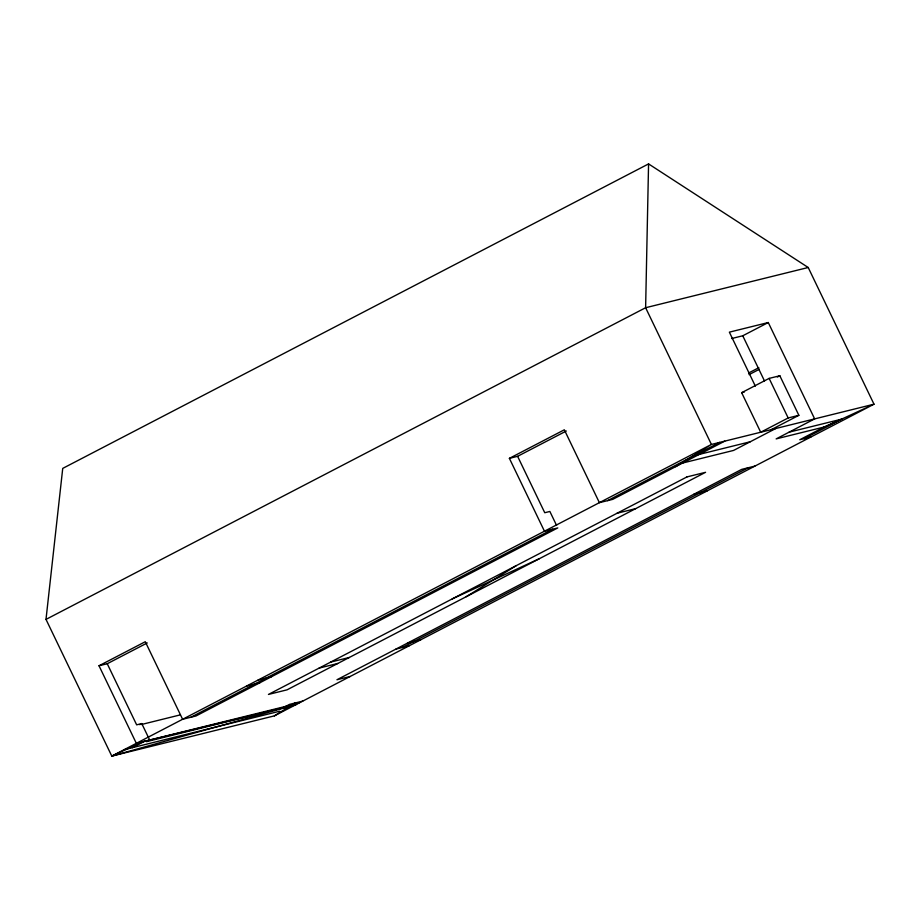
<?xml version="1.0" encoding="UTF-8"?>
<svg xmlns="http://www.w3.org/2000/svg" width="920" height="920" viewBox="0 0 920 920"><rect width="100%" height="100%" fill="white"/><g stroke="black" fill="none" stroke-linecap="round" stroke-linejoin="round"><path stroke-width="1.38" d="M648.565 163.909L645.621 307.728L711.413 444.44L874 404.202L808.208 267.502L648.565 163.909L62.732 468.395L46 619.39L111.791 756.091L274.378 715.863L874 404.202L821.709 428.341M274.378 715.863L295.067 703.006M466.256 596.7L516.246 565.65M675.567 466.693L711.413 444.44L111.791 756.091L295.815 704.72L136.344 743.325L99.015 665.769L145.279 641.723L182.608 719.279L195.948 715.99L557.784 527.919L544.456 531.219L509.392 458.355L564.328 429.801L599.391 502.665L612.731 499.364L724.753 441.14M46 619.39L645.621 307.728L808.208 267.502M99.015 665.769L107.237 663.734L147.257 642.942M731.641 338.537L742.762 335.788L768.269 322.529L814.648 418.887L776.146 438.897L824.343 426.972L841.673 419.152L789.13 432.147M509.392 458.355L517.603 456.32L566.306 431.008M748.627 373.002L758.816 367.712M749.075 374.624L759.253 369.334M798.859 415.311L788.175 417.967L760.702 432.239L741.658 392.679L769.131 378.396L779.827 375.751L798.859 415.311L771.397 429.594M777.331 377.05L779.827 375.751M139.69 724.661L141.76 723.58L149.684 740.025L146.567 741.646L295.815 704.72M132.215 747.718L144.566 741.301M190.831 717.255L552.678 529.184M607.614 500.629L719.635 442.405M775.744 428.513L733.608 450.421L682.617 463.036M282.647 707.974L289.604 704.363L302.772 701.097M824.343 426.972L799.768 439.748L810.922 436.988M402.327 647.507L748.086 467.797M804.103 438.679L841.673 419.152M111.791 756.091L143.002 741.681M452.168 598.943L539.361 558.693M768.269 322.529L729.365 332.154L755.343 386.124M741.658 392.679L744.337 392.012M694.129 455.664L750.237 441.772M754.894 466.106L741.727 469.361L336.95 679.754L350.117 676.487M617.056 513.245L635.651 508.645M693.864 494.235L707.031 490.981M258.117 680.041L271.457 676.74M330.728 662.067L349.324 657.466M407.537 643.068L420.704 639.803M246.548 686.056L259.888 682.755M319.159 668.081L337.755 663.481M395.968 649.071L409.135 645.817M141.76 723.58L136.654 724.845L107.237 663.734M141.427 724.511L180.308 714.886M136.344 743.325L298.931 703.098M123.993 749.754L279.772 711.206M769.131 378.396L788.175 417.967M742.762 335.788L764.474 380.903M556.566 525.389L549.872 511.462L544.755 512.727L517.603 456.32M686.987 476.905L268.445 694.439L287.04 689.839L705.582 472.305L686.987 476.905"/></g></svg>
